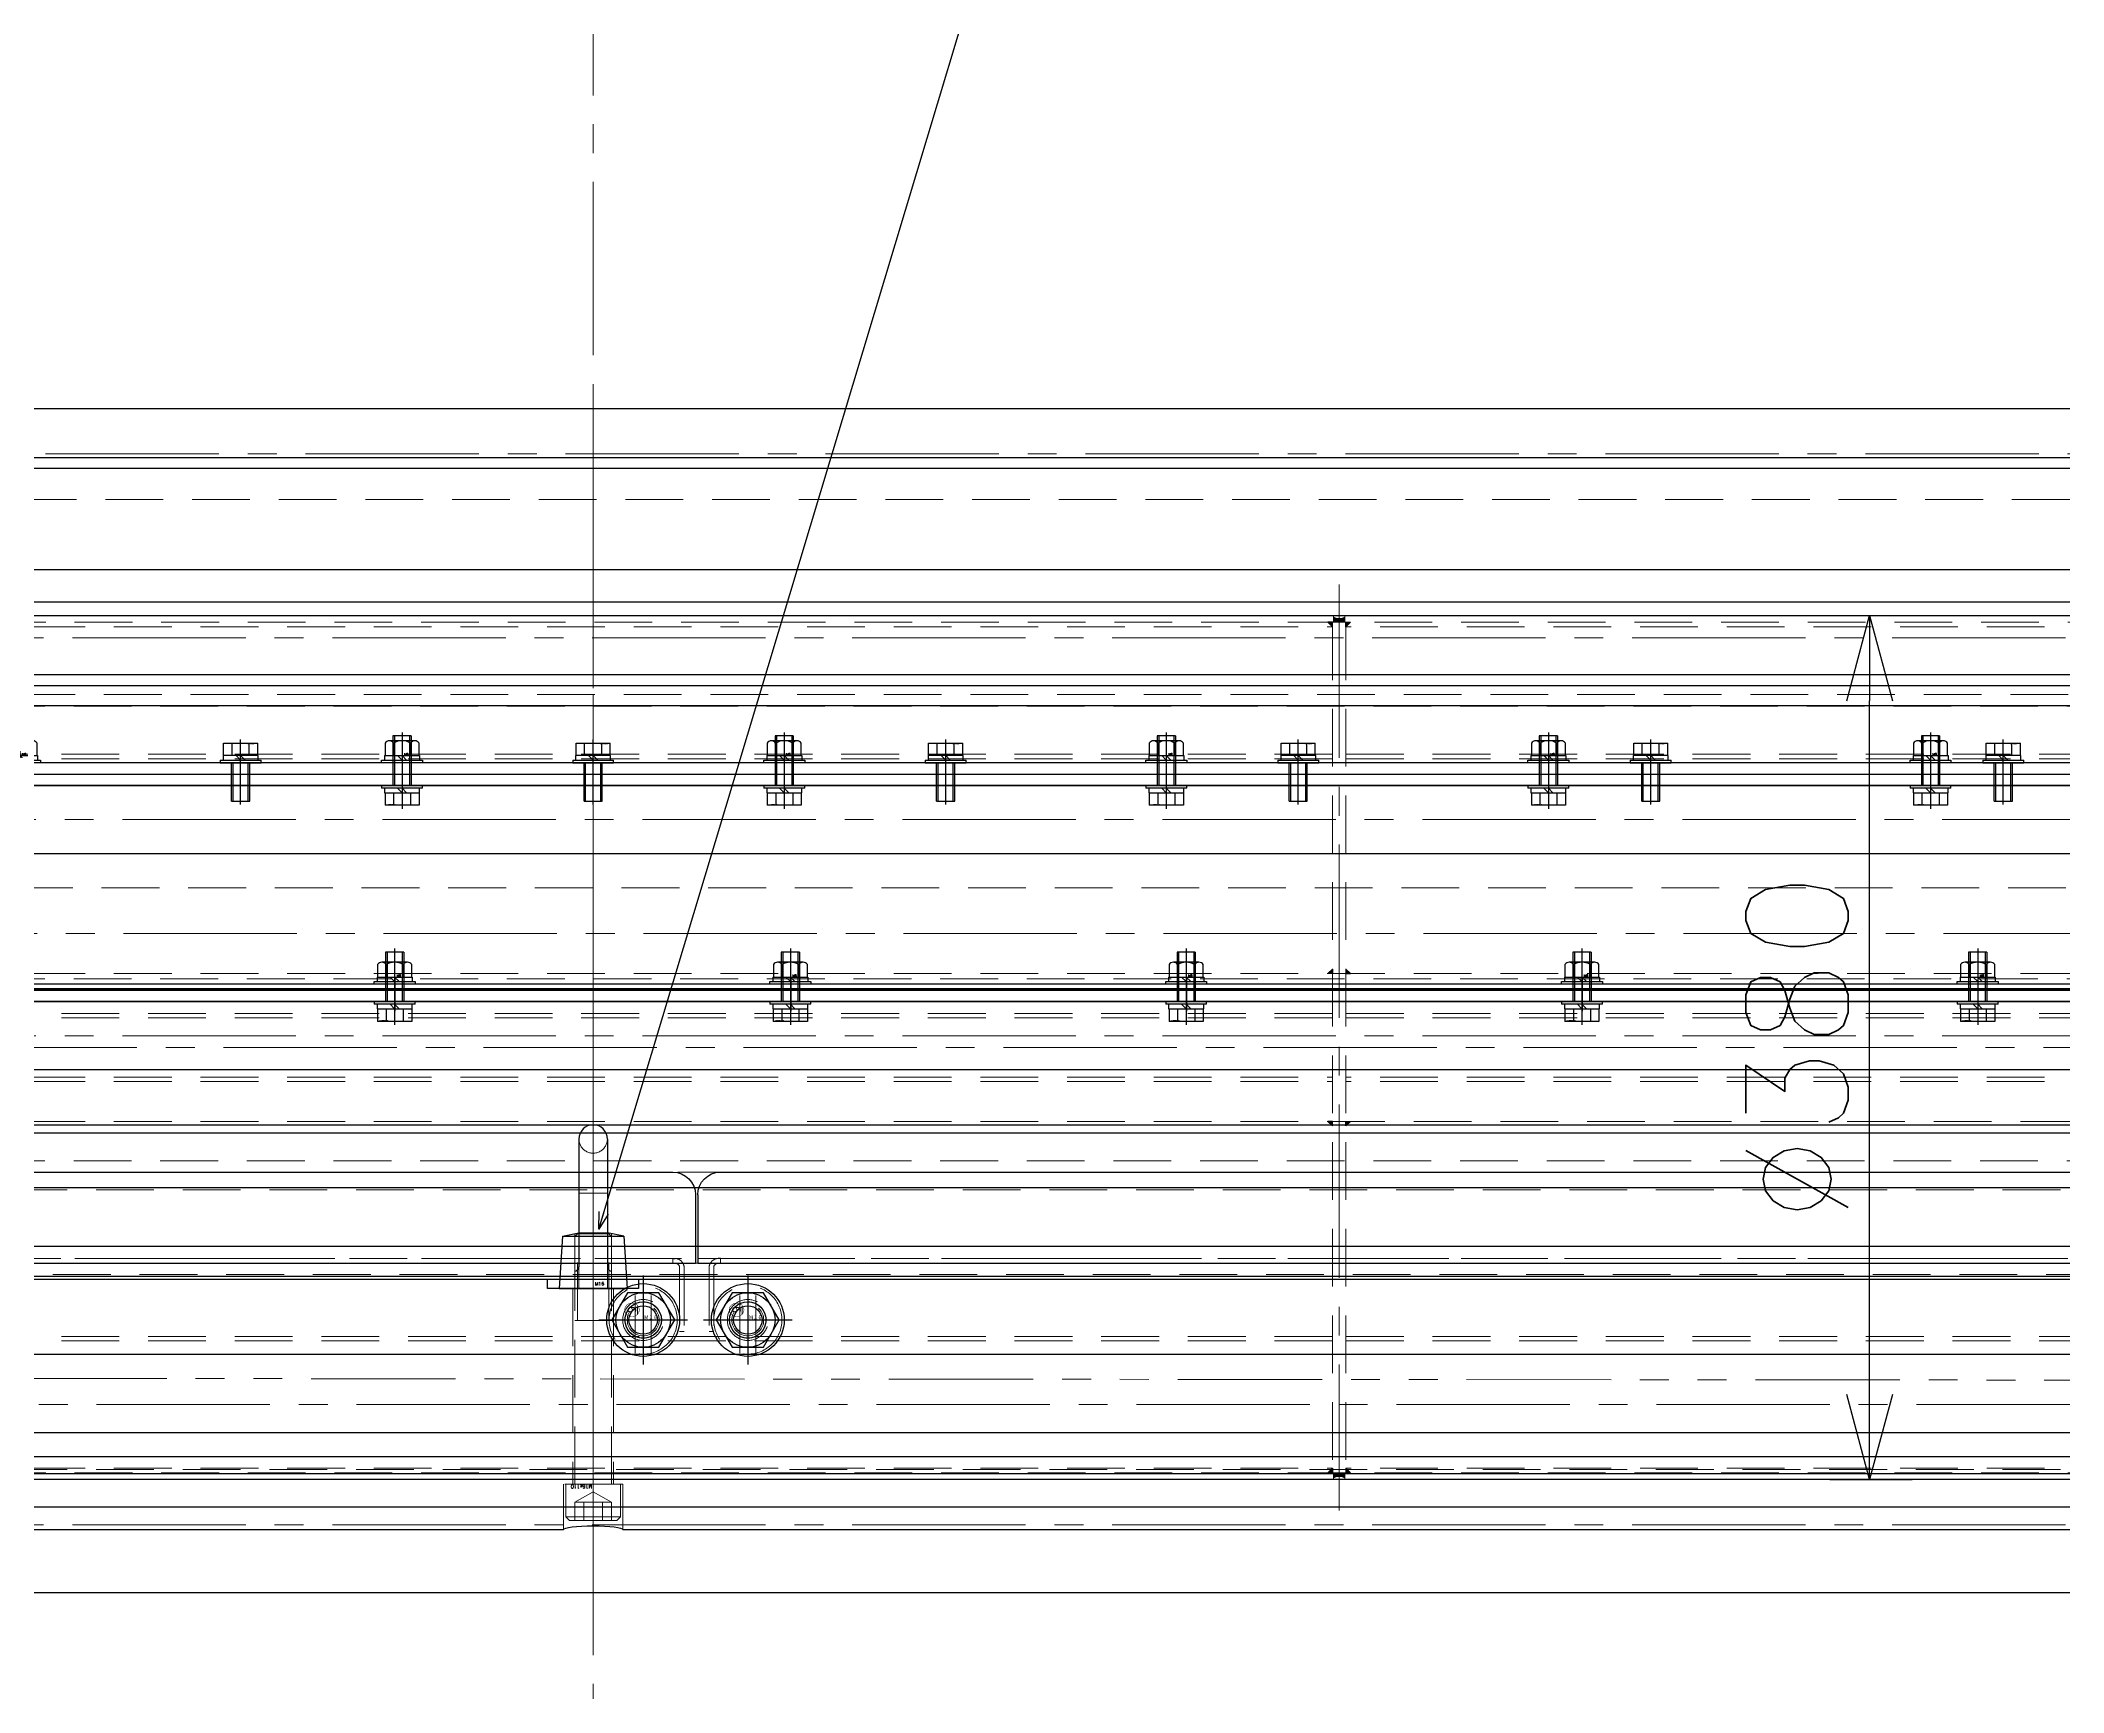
# Model space of a CAD drawing. Header units: millimetres. Extents: x -8731 to 85711, y -14522 to 31379.
# Drawn here: x 67885 to 68774, y 1354 to 2080 of the extents above; entities that cross this region are included whole.
import ezdxf
from ezdxf import colors
from ezdxf.entities.mleader import LeaderData, LeaderLine
from ezdxf.enums import TextEntityAlignment as Align
from ezdxf.math import Vec2, Vec3

# ---------------------------------------------------------------- set-up
doc = ezdxf.new("R2010")
doc.units = ezdxf.units.MM
doc.header["$LTSCALE"] = 4
doc.header["$PDMODE"] = 99
doc.header["$PDSIZE"] = 1
for name, pattern in [('CENTER2', [28.575, 19.05, -3.175, 3.175, -3.175]), ('HIDDEN', [9.525, 6.35, -3.175]), ('PHANTOM2', [31.75, 15.875, -3.175, 3.175, -3.175, 3.175, -3.175])]:
    doc.linetypes.add(name, pattern=pattern)
for name, color, linetype, lineweight in [('04_HIDDEN', 2, 'HIDDEN', 13), ('05_CENTER', 4, 'CENTER2', 13), ('06_PHANTOM', 2, 'PHANTOM2', 13), ('08_DIM', 3, 'Continuous', 13)]:
    doc.layers.add(name, color=color, linetype=linetype, lineweight=lineweight)
doc.layers.add('10_DRAFT', color=8, linetype='Continuous', lineweight=0, plot=False)
doc.styles.add('KANJI0', font='txt.shx', dxfattribs={"width": 0.9, "height": 30, "bigfont": 'bigfont'})
doc.styles.add('KSS_TXT', font='txt.shx', dxfattribs={"bigfont": 'extfont2.shx'})
doc.styles.add('KSS_TXT_L', font='txt.shx', dxfattribs={"height": 9, "bigfont": 'extfont2.shx'})
doc.styles.get("Standard").update_dxf_attribs({"font": 'txt.shx', "bigfont": 'extfont2.shx'})
doc.dimstyles.new('KSS_DIM', dxfattribs={"dimscale": 3, "dimtxt": 3, "dimasz": 2.5, "dimexe": 1.25, "dimexo": 0.625, "dimtad": 1, "dimdsep": 46, "dimtxsty": 'KSS_TXT', "dimblk": 'OPEN30', "dimcen": 0, "dimazin": 2, "dimtfac": 0.75, "dimtmove": 0, "dimatfit": 3, "dimldrblk": 'OPEN30', "dimfxl": 1, "dimtolj": 1, "dimarcsym": 0})

# ---------------------------------------------------------------- blocks, each defined once
blk = doc.blocks.new('AM_BALLOON1')
at = {"transparency": 16777216}
blk.add_circle((0, 0), 5, dxfattribs=at)
blk.add_attdef('B_NUMBER', text='', height=3, dxfattribs=at).set_placement((0, 0), align=Align.MIDDLE_CENTER)
blk = doc.blocks.new('_OPEN')
at = {"color": 0, "linetype": 'ByBlock'}
for p, q in [((-1, 0.167), (0, 0)), ((0, 0), (-1, -0.167)), ((0, 0), (-1, 0))]:
    blk.add_line(p, q, dxfattribs=at)
blk = doc.blocks.new('A$C509F1DA2_1_1_1')
at = {"color": 0}
for p, q in [((-20, -0.59), (-2000, -0.59)), ((-1990, -115.08), (-30, -115.08))]:
    blk.add_line(p, q, dxfattribs=at)
blk.add_lwpolyline([(-2000, 25.39), (-20, 25.39), (-20, -100.59), (-2000, -100.59)], close=True)
at = {"layer": '04_HIDDEN'}
for p, q in [((-22, 24.39), (-1998, 24.39)), ((-22, -98.59), (-1998, -98.59))]:
    blk.add_line(p, q, dxfattribs=at)
blk = doc.blocks.new('A$C456B4943_1_1_1')
blk.add_blockref('A$C509F1DA2_1_1_1', (10, 67.91))
blk = doc.blocks.new('_Open30')
at = {"color": 0, "linetype": 'ByBlock', "lineweight": -2}
for p, q in [((-1, 0.268), (0, 0)), ((0, 0), (-1, -0.268)), ((0, 0), (-1, 0))]:
    blk.add_line(p, q, dxfattribs=at)
blk = doc.blocks.new('*D4623')
at = {"layer": '08_DIM', "color": 0, "lineweight": -2, "transparency": 16777216}
for p, q in [((68671.27, 1827.49), (68707.56, 1827.49)), ((68688.81, 1484.99), (68688.81, 1789.99)), ((68671.27, 1447.49), (68707.56, 1447.49))]:
    blk.add_line(p, q, dxfattribs=at)
at = {"layer": 'Defpoints', "color": 0, "transparency": 16777216}
for p in [(68661.9, 1827.49), (68688.81, 1827.49), (68661.9, 1447.49)]:
    blk.add_point(p, dxfattribs=at)
at = {"layer": '08_DIM', "color": 0, "lineweight": -2, "transparency": 16777216, "xscale": 37.5, "yscale": 37.5, "zscale": 37.5}
for p, rotation in [((68688.81, 1827.49), 90), ((68688.81, 1447.49), 270)]:
    blk.add_blockref('_Open30', p, dxfattribs=dict(at, rotation=rotation))
at = {"layer": '08_DIM', "color": 0, "transparency": 16777216, "insert": (68656.94, 1637.49), "char_height": 45, "attachment_point": 5, "rotation": 90, "style": 'KSS_TXT'}
blk.add_mtext('\\A1;%%C380', dxfattribs=at)
blk = doc.blocks.new('A$C42EA7A30_1_1_1')
at = {"layer": '05_CENTER'}
blk.add_line((0, 1263.28), (0, -32.62), dxfattribs=at)
blk = doc.blocks.new('A$C67F20274_1_1_1')
h = blk.add_hatch(color=3)
h.dxf.hatch_style = 1
h.paths.add_polyline_path([(0, -2), (0, 0), (-2, 0)])
at = {"color": 3}
blk.add_lwpolyline([(0, 0), (-2, 0), (-2, 0), (0, -2)], close=True, dxfattribs=at)
blk = doc.blocks.new('A$C715E4393_1_1_1')
h = blk.add_hatch(color=3)
h.dxf.hatch_style = 1
h.paths.add_polyline_path([(325.5, 187), (325.5, 189.21, 0.11176), (328, 188.65), (328, 187)])
h.paths.add_polyline_path([(328, 187), (328, 188.65, 0.111762), (330.5, 189.21), (330.5, 187)])
h = blk.add_hatch(color=3)
h.dxf.hatch_style = 1
h.paths.add_polyline_path([(330.5, -187), (330.5, -189.21, 0.11176), (328, -188.65), (328, -187)])
h.paths.add_polyline_path([(328, -187), (328, -188.65, 0.111762), (325.5, -189.21), (325.5, -187)])
at = {"color": 0}
blk.add_lwpolyline([(-990, 190), (990, 190), (990, -190), (-990, -190)], close=True, dxfattribs=at)
at = {"color": 3}
for centre, start, end in [((328, 194.45), 244.49207, 295.50793), ((328, -194.45), 64.49207, 115.50793)]:
    blk.add_arc(centre, 5.81, start, end, dxfattribs=at)
at = {"layer": '04_HIDDEN'}
for p, q in [((-990, 187), (990, 187)), ((325, 187), (325, -187)), ((325.5, 190), (325.5, 187)), ((330.5, 190), (330.5, 187)), ((331, 187), (331, -187)), ((-325, 185), (325, 185)), ((981, 185), (331, 185)), ((325, 129), (-325, 129)), ((325, 127), (-325, 127)), ((331, 129), (981, 129)), ((331, 127), (981, 127)), ((-325, 32.5), (990, 32.5)), ((325, 15), (-325, 15)), ((325, 13), (-325, 13)), ((331, 15), (981, 15)), ((331, 13), (981, 13)), ((-325, -13), (325, -13)), ((-325, -15), (325, -15)), ((981, -13), (331, -13)), ((981, -15), (331, -15)), ((-325, -32.5), (990, -32.5)), ((325, -127), (-325, -127)), ((325, -129), (-325, -129)), ((331, -127), (981, -127)), ((331, -129), (981, -129)), ((-325, -185), (325, -185)), ((981, -185), (331, -185)), ((-990, -187), (990, -187)), ((325.5, -190), (325.5, -187)), ((330.5, -190), (330.5, -187))]:
    blk.add_line(p, q, dxfattribs=at)
at = {"layer": '05_CENTER'}
for p, q in [((328, 203.55), (328, -203.55)), ((-1419.76, 0), (1090.76, 0))]:
    blk.add_line(p, q, dxfattribs=at)
for p in [(325, 187), (325, -32.5)]:
    blk.add_blockref('A$C67F20274_1_1_1', p)
at = {"xscale": -1}
for p in [(331, 187), (331, -32.5)]:
    blk.add_blockref('A$C67F20274_1_1_1', p, dxfattribs=at)
at = {"xscale": -1, "rotation": 180}
for p in [(325, 32.5), (325, -187)]:
    blk.add_blockref('A$C67F20274_1_1_1', p, dxfattribs=at)
at = {"rotation": 180}
for p in [(331, 32.5), (331, -187)]:
    blk.add_blockref('A$C67F20274_1_1_1', p, dxfattribs=at)
blk = doc.blocks.new('A$C56A90DFC_1_1')
at = {"xscale": -1}
blk.add_blockref('A$C715E4393_1_1_1', (-1050, 339.8), dxfattribs=at)
blk = doc.blocks.new('M8Nza_1_1_1')
at = {"color": 0}
for p, q in [((5.62, 9.7), (-5.63, 9.7)), ((-7.7, 3.2), (7.7, 3.2)), ((-7.7, 3.2), (-7.7, 1.2)), ((-7.5, 8.69), (-7.5, 3.2)), ((-3.75, 3.2), (-3.75, 8.69)), ((0, 1.2), (-2, 3.2)), ((0, 3.2), (2, 1.2)), ((3.75, 8.69), (3.75, 3.2)), ((7.5, 3.2), (7.5, 8.69)), ((7.7, 3.2), (7.7, 1.2))]:
    blk.add_line(p, q, dxfattribs=at)
at = {"color": 0, "linetype": 'CENTER2'}
blk.add_line((0, 9.7), (0, 0), dxfattribs=at)
at = {"color": 0}
blk.add_lwpolyline([(-9, 1.2), (9, 1.2), (9, 0), (-9, 0)], close=True, dxfattribs=at)
for centre, radius, start, end in [((-5.63, 7.45), 2.25, 33.626, 146.374), ((0, 2.2), 7.5, 60, 120), ((5.62, 7.45), 2.25, 33.626, 146.374)]:
    blk.add_arc(centre, radius, start, end, dxfattribs=at)
at = {"layer": '10_DRAFT', "style": 'KSS_TXT'}
blk.add_text('M8', height=1, dxfattribs=at).set_placement((0.87, 3.27))
blk = doc.blocks.new('A$C46CB4146_1_1_1')
at = {"color": 0, "linetype": 'CENTER2'}
blk.add_line((0, -23.3), (0, 10.2), dxfattribs=at)
at = {"color": 0}
for p, q in [((-9, 1.2), (9, 1.2)), ((-9, 1.2), (-9, 0)), ((-7.7, 3.2), (-7.7, 1.2)), ((7.7, 3.2), (-7.7, 3.2)), ((-7.51, 8.7), (7.51, 8.7)), ((-7.51, 3.2), (-7.51, 8.7)), ((-3.75, 3.2), (-3.75, 8.7)), ((0, 1.2), (-2, 3.2)), ((0, 3.2), (2, 1.2)), ((3.75, 3.2), (3.75, 8.7)), ((7.51, 3.2), (7.51, 8.7)), ((7.7, 1.2), (7.7, 3.2)), ((9, 0), (9, 1.2)), ((-9, 0), (9, 0))]:
    blk.add_line(p, q, dxfattribs=at)
at = {"color": 0, "linetype": 'HIDDEN'}
for p, q in [((-4, -21.8), (-4, 0)), ((-3.32, -21.8), (-3.32, 0)), ((3.32, -21.8), (3.32, 0)), ((4, -21.8), (4, 0)), ((-4, -21.8), (4, -21.8))]:
    blk.add_line(p, q, dxfattribs=at)
at = {"layer": '10_DRAFT', "style": 'KSS_TXT_L'}
blk.add_text('BT-M8x25L,SW,PW', height=0.3, dxfattribs=at).set_placement((2.97, 8.36))
blk = doc.blocks.new('A$C24C71BDE_1_1_1')
blk.add_lwpolyline([(952.5, 5), (-952.5, 5), (-952.5, 0), (952.5, 0)], close=True)
at = {"layer": '05_CENTER'}
for p, q in [((-84, -4.82), (-84, 9.82)), ((84, -4.82), (84, 9.82)), ((252, -4.82), (252, 9.82)), ((420, -4.82), (420, 9.82)), ((588, -4.82), (588, 9.82))]:
    blk.add_line(p, q, dxfattribs=at)
blk = doc.blocks.new('A$C47C53CF3_1_1_1')
at = {"color": 0}
for points in [[(-952.5, 0), (952.5, 0), (952.5, -5), (-952.5, -5)], [(-1118, -5), (1118, -5), (1120, -7), (1120, -33), (1118, -35), (-1118, -35), (-1120, -33), (-1120, -7)]]:
    blk.add_lwpolyline(points, close=True, dxfattribs=at)
at = {"layer": '05_CENTER'}
for p, q in [((-84, -9.18), (-84, 3.91)), ((84, -9.18), (84, 3.91)), ((252, -9.18), (252, 3.91)), ((420, -9.18), (420, 3.91)), ((588, -9.18), (588, 3.91)), ((1126.59, -20), (-1126.04, -20))]:
    blk.add_line(p, q, dxfattribs=at)
at = {"layer": '10_DRAFT'}
blk.add_line((0, -35), (0, 0), dxfattribs=at)
at = {"rotation": 180}
for p in [(-84, -5), (84, -5), (252, -5), (420, -5), (588, -5)]:
    blk.add_blockref('A$C46CB4146_1_1_1', p, dxfattribs=at)
for name, p in [('A$C24C71BDE_1_1_1', (0, 0)), ('M8Nza_1_1_1', (-252, 5)), ('M8Nza_1_1_1', (-84, 5)), ('M8Nza_1_1_1', (84, 5)), ('M8Nza_1_1_1', (252, 5)), ('M8Nza_1_1_1', (420, 5)), ('M8Nza_1_1_1', (588, 5))]:
    blk.add_blockref(name, p)
blk = doc.blocks.new('A$C435F0BD9_1_1_1')
at = {"color": 0, "linetype": 'CENTER2'}
blk.add_line((0, -18.3), (0, 10.2), dxfattribs=at)
at = {"color": 0}
for p, q in [((-9, 1.2), (9, 1.2)), ((-9, 1.2), (-9, 0)), ((-7.7, 3.2), (-7.7, 1.2)), ((7.7, 3.2), (-7.7, 3.2)), ((-7.51, 8.7), (7.51, 8.7)), ((-7.51, 3.2), (-7.51, 8.7)), ((-3.75, 3.2), (-3.75, 8.7)), ((0, 1.2), (-2, 3.2)), ((0, 3.2), (2, 1.2)), ((3.75, 3.2), (3.75, 8.7)), ((7.51, 3.2), (7.51, 8.7)), ((7.7, 1.2), (7.7, 3.2)), ((9, 0), (9, 1.2)), ((-9, 0), (9, 0))]:
    blk.add_line(p, q, dxfattribs=at)
at = {"color": 0, "linetype": 'HIDDEN'}
for p, q in [((-4, -16.8), (-4, 0)), ((-3.32, -16.8), (-3.32, 0)), ((3.32, -16.8), (3.32, 0)), ((4, -16.8), (4, 0)), ((-4, -16.8), (4, -16.8))]:
    blk.add_line(p, q, dxfattribs=at)
at = {"layer": '10_DRAFT', "style": 'KSS_TXT_L'}
blk.add_text('BT-M8x20L,SW,PW', height=0.3, dxfattribs=at).set_placement((3.15, 8.36))
blk = doc.blocks.new('A$C22662586_1_1_1')
at = {"color": 0}
blk.add_lwpolyline([(-995, 0), (995, 0), (995, 2), (-995, 2)], close=True, dxfattribs=at)
at = {"layer": '05_CENTER'}
for p, q in [((-87, 4.23), (-87, -2.35)), ((87, 4.23), (87, -2.35)), ((261, 4.23), (261, -2.35)), ((435, 4.23), (435, -2.35)), ((609, 4.23), (609, -2.35))]:
    blk.add_line(p, q, dxfattribs=at)
blk = doc.blocks.new('A$C66DB7377_1_1_1')
at = {"color": 0}
for points in [[(-995, 0), (995, 0), (995, -5), (-995, -5)], [(-1118, -5), (1118, -5), (1120, -7), (1120, -33), (1118, -35), (-1118, -35), (-1120, -33), (-1120, -7)]]:
    blk.add_lwpolyline(points, close=True, dxfattribs=at)
at = {"layer": '05_CENTER'}
for p, q in [((-87, -9.18), (-87, 3.91)), ((87, -9.18), (87, 3.91)), ((261, -9.18), (261, 3.91)), ((435, -9.18), (435, 3.91)), ((609, -9.18), (609, 3.91)), ((1126.59, -20), (-1126.04, -20))]:
    blk.add_line(p, q, dxfattribs=at)
at = {"layer": '10_DRAFT'}
blk.add_line((0, -35), (0, 0), dxfattribs=at)
blk = doc.blocks.new('A$C217E54E0_1_1_1')
blk.add_lwpolyline([(-995, 0), (995, 0), (995, 0.3), (-995, 0.3)], close=True)
at = {"layer": '05_CENTER'}
for p, q in [((-87, -4.82), (-87, 5.12)), ((87, -4.82), (87, 5.12)), ((261, -4.82), (261, 5.12)), ((435, -4.82), (435, 5.12)), ((609, -4.82), (609, 5.12))]:
    blk.add_line(p, q, dxfattribs=at)
blk = doc.blocks.new('A$C4FD739D8_1_1')
for p, q in [((-90.27, 20.3), (-90.27, 20)), ((83.73, 20.3), (83.73, 20)), ((257.73, 20.3), (257.73, 20)), ((431.73, 20.3), (431.73, 20)), ((605.73, 20.3), (605.73, 20))]:
    blk.add_line(p, q)
at = {"rotation": 180}
for p in [(-87.27, 15), (86.73, 15), (260.73, 15), (434.73, 15), (608.73, 15)]:
    blk.add_blockref('A$C46CB4146_1_1_1', p, dxfattribs=at)
for name, p in [('M8Nza_1_1_1', (-87.27, 22.6)), ('M8Nza_1_1_1', (86.73, 22.6)), ('M8Nza_1_1_1', (260.73, 22.6)), ('M8Nza_1_1_1', (434.73, 22.6)), ('M8Nza_1_1_1', (608.73, 22.6)), ('A$C66DB7377_1_1_1', (0, 20)), ('A$C217E54E0_1_1_1', (0, 20.3)), ('A$C217E54E0_1_1_1', (0, 20)), ('A$C22662586_1_1_1', (0, 20.6))]:
    blk.add_blockref(name, p)
blk = doc.blocks.new('A$C43C202D3_1_1')
for name, p in [('A$C47C53CF3_1_1_1', (-1075, 460)), ('A$C435F0BD9_1_1_1', (-1230, 465)), ('A$C435F0BD9_1_1_1', (-1075, 465)), ('A$C435F0BD9_1_1_1', (-920, 465)), ('A$C435F0BD9_1_1_1', (-765, 465)), ('A$C435F0BD9_1_1_1', (-610, 465)), ('A$C435F0BD9_1_1_1', (-455, 465)), ('A$C24C71BDE_1_1_1', (-1075, 460)), ('A$C4FD739D8_1_1', (-1075, 345))]:
    blk.add_blockref(name, p)
blk = doc.blocks.new('A$C1BA62567_1_1')
at = {"color": 0}
for p, q in [((-20, 55), (-20, 51)), ((20, 51), (20, 55)), ((-20, 51), (20, 51))]:
    blk.add_line(p, q, dxfattribs=at)
for points in [[(-13, -55), (-1098, -55), (-1100, -53), (-1100, 53), (-1098, 55), (-20, 55)], [(20, 55), (1098, 55), (1100, 53), (1100, -53), (1098, -55), (13, -55)]]:
    blk.add_lwpolyline(points, dxfattribs=at)
blk.add_ellipse((0, -55), major_axis=(-13, 0), ratio=0.132275, start_param=3.141593, end_param=6.283185, dxfattribs=at)
at = {"layer": '04_HIDDEN'}
for p, q in [((-9, 51), (-9, -35)), ((9, 51), (9, -35)), ((-13, -35), (-13, -55)), ((-13, -35), (13, -35)), ((13, -35), (13, -55))]:
    blk.add_line(p, q, dxfattribs=at)
at = {"layer": '05_CENTER'}
for p, q in [((0, -59.94), (0, 59.94)), ((-1115.2, 0), (1115.2, 0))]:
    blk.add_line(p, q, dxfattribs=at)
blk = doc.blocks.new('A$C595E0D32_1_1')
at = {"color": 0}
for p, q in [((-6.25, 65.75), (-6.25, 9.58)), ((6.25, 65.75), (6.25, 9.58)), ((-13.54, 23), (-15, 0)), ((-13.54, 23), (-6.25, 24.5)), ((-13.54, 23), (13.54, 23)), ((13.54, 23), (6.25, 24.5)), ((13.54, 23), (15, 0)), ((-15, 0), (15, 0))]:
    blk.add_line(p, q, dxfattribs=at)
for centre, radius, start, end in [((0, 65.75), 6.25, 0, 180), ((-8.25, 9.58), 2, 270, 0), ((8.25, 9.58), 2, 180, 270)]:
    blk.add_arc(centre, radius, start, end, dxfattribs=at)
at = {"layer": '04_HIDDEN', "color": 0}
for p, q in [((-8, 24.14), (-8, 0)), ((6.25, 24.5), (-6.25, 24.5)), ((-6.25, 0), (-6.25, 24.5)), ((6.25, 24.5), (6.25, 0)), ((8, 0), (8, 24.14))]:
    blk.add_line(p, q, dxfattribs=at)
blk.add_arc((0, 65.75), 6.25, 180, 0, dxfattribs=at)
at = {"layer": '05_CENTER', "color": 0}
blk.add_line((0, 75.2), (0, -3.28), dxfattribs=at)
at = {"layer": '10_DRAFT'}
blk.add_line((-6.25, 42), (6.25, 42), dxfattribs=at)
at = {"layer": '10_DRAFT', "style": 'KSS_TXT'}
blk.add_text('M16', height=1.5, dxfattribs=at).set_placement((0.75, 1.35))
blk = doc.blocks.new('A$C5A066D84_1_1')
at = {"color": 0}
for p, q in [((-945, 430.42), (945, 430.42)), ((-945, 362.97), (945, 362.97)), ((-945, 361.68), (945, 361.68)), ((-945, 298.67), (945, 298.67)), ((-945, 295.19), (945, 295.19)), ((945, -20), (-945, -20))]:
    blk.add_line(p, q, dxfattribs=at)
for p, q in [((-945, 101.92), (945, 101.92)), ((-945, 97.07), (945, 97.07)), ((-945, 65.21), (945, 65.21)), ((-945, 6.34), (945, 6.34)), ((-945, 1.68), (945, 1.68))]:
    blk.add_line(p, q)
at = {"layer": '04_HIDDEN'}
blk.add_line((-954, 20), (954, 20), dxfattribs=at)
at = {"layer": '05_CENTER'}
blk.add_line((-1092.78, 0), (1092.78, 0), dxfattribs=at)
at = {"layer": '10_DRAFT'}
blk.add_line((0, 20), (0, -20), dxfattribs=at)
blk = doc.blocks.new('A$C11311CD3_1_1_1')
at = {"color": 0}
blk.add_lwpolyline([(-939, 105), (939, 105), (940, 104), (940, -104), (939, -105), (-939, -105), (-940, -104), (-940, 104)], close=True, dxfattribs=at)
at = {"layer": '04_HIDDEN'}
for p, q in [((-940, 99.95), (940, 99.95)), ((-940, -99.95), (940, -99.95))]:
    blk.add_line(p, q, dxfattribs=at)
for points in [[(-940, 20), (940, 20)], [(940, -20), (-940, -20)]]:
    blk.add_lwpolyline(points, dxfattribs=at)
at = {"layer": '05_CENTER'}
blk.add_line((-1012.78, 0), (1012.78, 0), dxfattribs=at)
at = {"layer": '10_DRAFT'}
blk.add_line((0, 105), (0, -105), dxfattribs=at)
blk = doc.blocks.new('A$C39185EFE_1')
at = {"color": 0, "linetype": 'CENTER2'}
blk.add_line((0, 19), (0, -113), dxfattribs=at)
at = {"color": 0}
for p, q in [((-12, 14.4), (-10.4, 16)), ((-12, 14.4), (-12, 0)), ((12, 14.4), (-12, 14.4)), ((10.4, 16), (-10.4, 16)), ((12, 14.4), (10.4, 16)), ((12, 14.4), (12, 0)), ((12, 0), (-12, 0)), ((-8, 0), (-8, -108.92)), ((8, 0), (8, -108.92)), ((8, -72), (-8, -72)), ((-8, -76), (-8, -76)), ((-6.92, -72), (-6.92, -110)), ((6.92, -72), (6.92, -110)), ((8, -108.92), (-8, -108.92)), ((-8, -108.92), (-6.92, -110)), ((6.92, -110), (-6.92, -110)), ((8, -108.92), (6.92, -110))]:
    blk.add_line(p, q, dxfattribs=at)
at = {"color": 0, "linetype": 'HIDDEN'}
for p, q in [((-8.08, 16), (-8.08, 8)), ((-4.04, 16), (-4.04, 8)), ((4.04, 16), (4.04, 8)), ((8.08, 16), (8.08, 8)), ((-8.08, 8), (0, 3.33)), ((8.08, 8), (-8.08, 8)), ((8.08, 8), (0, 3.33))]:
    blk.add_line(p, q, dxfattribs=at)
at = {"layer": '10_DRAFT', "style": 'KANJI0', "width": 0.82}
blk.add_text('M16x110', height=1.714, dxfattribs=at).set_placement((0.41, 0.18))
blk = doc.blocks.new('A$C1ACF5523_1_1')
at = {"xscale": -1, "rotation": 180}
blk.add_blockref('A$C1BA62567_1_1', (1050, 467.17), dxfattribs=at)
blk.add_blockref('A$C5A066D84_1_1', (1050, 49.2))
at = {"color": 4, "rotation": 180}
blk.add_blockref('A$C595E0D32_1_1', (1050, 416.17), dxfattribs=at)
at = {"layer": '04_HIDDEN'}
for name, p in [('A$C39185EFE_1', (1050, 502.17)), ('A$C11311CD3_1_1_1', (1050, 260.03))]:
    blk.add_blockref(name, p, dxfattribs=at)
blk = doc.blocks.new('A$C715B031A_1_1')
at = {"color": 0}
blk.add_lwpolyline([(-245, 20), (2325, 20), (2325, -18), (2323, -20), (-243, -20), (-245, -18)], close=True, dxfattribs=at)
for centre in [(1037, -5), (1083, -5)]:
    blk.add_circle(centre, 9, dxfattribs=at)
at = {"layer": '04_HIDDEN'}
blk.add_line((-245, 15), (2325, 15), dxfattribs=at)
at = {"layer": '05_CENTER'}
for p, q in [((1037, -19.81), (1037, 9.81)), ((1083, -19.81), (1083, 9.81)), ((1022.19, -5), (1051.81, -5)), ((1068.19, -5), (1097.81, -5))]:
    blk.add_line(p, q, dxfattribs=at)
blk = doc.blocks.new('16b_1_1_1')
at = {"color": 0, "linetype": 'CENTER2'}
for p, q in [((0, 19.54), (0, -19.54)), ((-19.54, 0), (19.54, 0))]:
    blk.add_line(p, q, dxfattribs=at)
at = {"color": 0}
for p, q in [((-6.92, 11.99), (-13.85, 0)), ((6.93, 11.99), (-6.92, 11.99)), ((13.85, 0), (6.93, 11.99)), ((-13.85, 0), (-6.92, -11.99)), ((6.93, -11.99), (13.85, 0)), ((-6.92, -11.99), (6.93, -11.99))]:
    blk.add_line(p, q, dxfattribs=at)
for radius in [16, 11.99, 8, 6.25]:
    blk.add_circle((0, 0), radius, dxfattribs=at)
at = {"layer": '10_DRAFT', "style": 'KANJI0', "width": 0.82}
blk.add_text('Ｍ１６', height=1.714, dxfattribs=at).set_placement((0.41, 0.18))
blk = doc.blocks.new('A$C28D5414C_1_1')
at = {"color": 0}
for radius in [15, 8, 7]:
    blk.add_circle((0, 0), radius, dxfattribs=at)
at = {"layer": '04_HIDDEN'}
for p, q in [((-14.59, 3.5), (14.59, 3.5)), ((-14.59, -3.5), (14.59, -3.5))]:
    blk.add_line(p, q, dxfattribs=at)
at = {"layer": '05_CENTER'}
for p, q in [((0, 18), (0, -18)), ((-18, 0), (18, 0))]:
    blk.add_line(p, q, dxfattribs=at)
at = {"layer": '10_DRAFT'}
blk.add_line((2.6, 2.53), (5.59, 2.53), dxfattribs=at)
at = {"layer": '10_DRAFT', "style": 'KSS_TXT'}
blk.add_text('⑨', height=6, dxfattribs=at).set_placement((1.17, 1.61))
blk = doc.blocks.new('A$C3BCF241E_1_1')
at = {"color": 0}
blk.add_lwpolyline([(0, 27), (-2635, 27, 0.353018), (-2654.55, 11.23), (-2679.21, -102.59, 0.798529), (-2617.34, -131.45), (-2540.81, -32.74, -0.232047), (-2524.98, -25), (-0.02, -27, 1.000411), (0, 27)], format="xyb", dxfattribs=at)
blk = doc.blocks.new('A$C58F16505_1_1')
at = {"color": 0}
for p, q in [((-193, 70), (-1250, 70)), ((-1260, 60), (-1260, 30)), ((-183, 50), (-183, 60)), ((-85, 50), (-183, 50)), ((-143.76, 30), (-1260, 30)), ((-1250, 32), (-1251, 32)), ((-2, 32), (-3, 32)), ((0, 0), (2, 0))]:
    blk.add_line(p, q, dxfattribs=at)
for centre, start, end in [((-1250, 60), 90, 180), ((-193, 60), 0, 90)]:
    blk.add_arc(centre, 10, start, end, dxfattribs=at)
at = {"layer": '04_HIDDEN'}
for p, q in [((-13, 50), (-85, 50)), ((-3, 30), (-3, 40)), ((-3, 32), (-1260, 32)), ((-1255, 28), (-1255, 0)), ((-1253, 28), (-1253, 0)), ((-1250, 30), (-1250, 32)), ((-2, 30), (-143.76, 30)), ((0, 0), (0, 28)), ((2, 0), (2, 28)), ((-1255, 0), (-1253, 0))]:
    blk.add_line(p, q, dxfattribs=at)
for centre, radius, start, end in [((-13, 40), 10, 0, 90), ((-1251, 28), 4, 150, 180), ((-1251, 28), 4, 90, 150), ((-1251, 28), 2, 90, 180), ((-2, 28), 4, 0, 90), ((-2, 28), 2, 0, 90)]:
    blk.add_arc(centre, radius, start, end, dxfattribs=at)
blk = doc.blocks.new('A$C546C4D54_1_1')
at = {"color": 0}
for p, q in [((-3, 70), (-970, 70)), ((-980, 60), (-980, 50)), ((7, 60), (7, 30)), ((-980, 50), (-1147.17, 50)), ((7, 30), (-1107.25, 30)), ((-3, 32), (-2, 32))]:
    blk.add_line(p, q, dxfattribs=at)
for centre, start, end in [((-970, 60), 90, 180), ((-3, 60), 0, 90)]:
    blk.add_arc(centre, 10, start, end, dxfattribs=at)
at = {"layer": '04_HIDDEN'}
for p, q in [((-1147.17, 50), (-1240, 50)), ((-1250, 30), (-1250, 40)), ((-1255, 28), (-1255, 0)), ((-1253, 28), (-1253, 0)), ((-1250, 32), (-1251, 32)), ((-1107.25, 30), (-1251, 30)), ((7, 32), (-1250, 32)), ((-3, 30), (-3, 32)), ((0, 28), (0, 0)), ((2, 28), (2, 0)), ((-1255, 0), (-1253, 0)), ((2, 0), (0, 0))]:
    blk.add_line(p, q, dxfattribs=at)
for centre, radius, start, end in [((-1240, 40), 10, 90, 180), ((-1251, 28), 4, 90, 180), ((-1251, 28), 2, 90, 180), ((-2, 28), 4, 30, 90), ((-2, 28), 2, 0, 90), ((-2, 28), 4, 0, 30)]:
    blk.add_arc(centre, radius, start, end, dxfattribs=at)
blk = doc.blocks.new('A$C136408E9_1_1')
blk.add_line((2095, 15), (-116.77, 15))
at = {"rotation": 180}
for p in [(957, 0), (1003, 0)]:
    blk.add_blockref('16b_1_1_1', p, dxfattribs=at)
at = {"xscale": -1, "rotation": 180}
for name, p in [('A$C546C4D54_1_1', (972, 5)), ('A$C58F16505_1_1', (2240, 5))]:
    blk.add_blockref(name, p, dxfattribs=at)
at = {"layer": '04_HIDDEN', "rotation": 270}
for p in [(957, 0), (1003, 0)]:
    blk.add_blockref('A$C28D5414C_1_1', p, dxfattribs=at)
at = {"layer": '04_HIDDEN', "xscale": -1, "rotation": 180}
blk.add_blockref('A$C715B031A_1_1', (-80, -5), dxfattribs=at)
at = {"layer": '06_PHANTOM', "color": 6, "rotation": 180}
blk.add_blockref('A$C3BCF241E_1_1', (-360, 0), dxfattribs=at)

msp = doc.modelspace()

# ---------------------------------------------------------------- linework, layer by layer
at = {"color": 0}
for points in [[(67088.57654, 1847.69256), (69166.57654, 1847.69256)], [(69166.57654, 1787.69256), (67088.57654, 1787.69256)], [(67088.57655, 1457.69254), (69166.57655, 1457.69254)], [(69166.57655, 1397.69254), (67088.57655, 1397.69254)]]:
    msp.add_lwpolyline(points, dxfattribs=at)
at = {"layer": '05_CENTER'}
for p, q in [((68127.57654, 1871.63986), (68127.57654, 1763.74526)), ((69232.11527, 1817.69256), (67023.03781, 1817.69256)), ((68127.57655, 1481.63984), (68127.57655, 1373.74525)), ((69232.11528, 1427.69254), (67023.03781, 1427.69254))]:
    msp.add_line(p, q, dxfattribs=at)

# ---------------------------------------------------------------- block references
for name, p in [('A$C42EA7A30_1_1_1', (68127.57654, 1097.69256)), ('A$C43C202D3_1_1', (69202.57653, 1297.69256)), ('A$C456B4943_1_1_1', (69127.57654, 1482.69256))]:
    msp.add_blockref(name, p)
at = {"rotation": 180}
for name, p in [('A$C1ACF5523_1_1', (69177.57655, 1947.69256)), ('A$C136408E9_1_1', (69152.57655, 1517.6926))]:
    msp.add_blockref(name, p, dxfattribs=at)
at = {"xscale": -1}
msp.add_blockref('A$C56A90DFC_1_1', (67077.57654, 1297.69256), dxfattribs=at)

# ---------------------------------------------------------------- dimensions: what is measured, and where the dimension line sits
at = {"layer": '08_DIM'}
dim = msp.add_linear_dim(base=(68688.81182, 1827.49256), p1=(68661.89574, 1447.49256), p2=(68661.89574, 1827.49256), angle=90, text='%%C<>', dimstyle='KSS_DIM', override={"dimscale": 15}, dxfattribs=at)
dim.commit()
dim.dimension.update_dxf_attribs({"geometry": '*D4623', "text_midpoint": (68656.93682, 1637.49256)})

# ---------------------------------------------------------------- leaders
at = {"layer": '08_DIM', "color": 4}
msp.add_leader([(68130.05114, 1557.66898), (68463.93941, 2667.23444)], dimstyle='KSS_DIM', dxfattribs=at)
at = {"layer": '08_DIM'}
ml = msp.add_multileader_block('Standard', dxfattribs=at)
ml.set_content('AM_BALLOON1', color=256, scale=15)
ml.set_attribute('B_NUMBER', 'D', width=0)
ml.set_leader_properties(color=256, linetype='ByLayer', lineweight=-1)
ml.set_arrow_properties(name='OPEN')
ml.build(insert=Vec2(0, 0))
ml.multileader.update_dxf_attribs({"leader_type": 0, "has_dogleg": 0, "text_right_attachment_type": 6, "dogleg_length": 0, "arrow_head_size": 30, "scale": 15, "block_connection_type": 1})
ctx = ml.context
ctx.base_point, ctx.scale, ctx.char_height, ctx.arrow_head_size, ctx.landing_gap_size, ctx.plane_origin = Vec3(71378.15101, 6803.23474), 15, 60, 30, 30, Vec3(71378.15101, 6803.23474)
ctx.right_attachment, ctx.attachment_type = 6, 1
notes = []
notes.append((ctx, [(0, (0, 0, 0), (0, 0), (1, 0), 1, [])]))
ctx.block.insert = Vec3(71378.15101, 6803.23474)
ml = msp.add_multileader_block('Standard', dxfattribs=at)
ml.set_content('AM_BALLOON1', color=256, scale=15)
ml.set_attribute('B_NUMBER', 'A', width=0)
ml.set_leader_properties(color=256, linetype='ByLayer', lineweight=-1)
ml.set_arrow_properties(name='OPEN')
ml.build(insert=Vec2(0, 0))
ml.multileader.update_dxf_attribs({"leader_type": 0, "has_dogleg": 0, "text_right_attachment_type": 6, "dogleg_length": 0, "arrow_head_size": 30, "scale": 15, "block_connection_type": 1})
ctx = ml.context
ctx.base_point, ctx.scale, ctx.char_height, ctx.arrow_head_size, ctx.landing_gap_size, ctx.plane_origin = Vec3(74152.51725, 3585.67818), 15, 60, 30, 30, Vec3(74152.51725, 3585.67818)
ctx.right_attachment, ctx.attachment_type = 6, 1
notes.append((ctx, [(0, (0, 0, 0), (0, 0), (1, 0), 1, [])]))
ctx.block.insert = Vec3(74152.51725, 3585.67818)
ml = msp.add_multileader_block('Standard', dxfattribs=at)
ml.set_content('AM_BALLOON1', color=256, scale=15)
ml.set_attribute('B_NUMBER', 'C', width=0)
ml.set_leader_properties(color=256, linetype='ByLayer', lineweight=-1)
ml.set_arrow_properties(name='OPEN')
ml.build(insert=Vec2(0, 0))
ml.multileader.update_dxf_attribs({"leader_type": 0, "has_dogleg": 0, "text_right_attachment_type": 6, "dogleg_length": 0, "arrow_head_size": 30, "scale": 15, "block_connection_type": 1})
ctx = ml.context
ctx.base_point, ctx.scale, ctx.char_height, ctx.arrow_head_size, ctx.landing_gap_size, ctx.plane_origin = Vec3(75922.97109, 3336.04157), 15, 60, 30, 30, Vec3(75922.97109, 3336.04157)
ctx.right_attachment, ctx.attachment_type = 6, 1
notes.append((ctx, [(0, (0, 0, 0), (0, 0), (1, 0), 1, [])]))
ctx.block.insert = Vec3(75922.97109, 3336.04157)
ml = msp.add_multileader_block('Standard', dxfattribs=at)
ml.set_content('AM_BALLOON1', color=256, scale=15)
ml.set_attribute('B_NUMBER', 'J', width=0)
ml.set_leader_properties(color=256, linetype='ByLayer', lineweight=-1)
ml.set_arrow_properties(name='OPEN')
ml.build(insert=Vec2(0, 0))
ml.multileader.update_dxf_attribs({"leader_type": 0, "has_dogleg": 0, "text_right_attachment_type": 6, "dogleg_length": 0, "arrow_head_size": 30, "scale": 15, "block_connection_type": 1})
ctx = ml.context
ctx.base_point, ctx.scale, ctx.char_height, ctx.arrow_head_size, ctx.landing_gap_size, ctx.plane_origin = Vec3(74177.16998, 3066.07102), 15, 60, 30, 30, Vec3(74177.16998, 3066.07102)
ctx.right_attachment, ctx.attachment_type = 6, 1
notes.append((ctx, [(0, (0, 0, 0), (0, 0), (1, 0), 1, [])]))
ctx.block.insert = Vec3(74177.16998, 3066.07102)
ml = msp.add_multileader_block('Standard', dxfattribs=at)
ml.set_content('AM_BALLOON1', color=256, scale=15)
ml.set_attribute('B_NUMBER', 'M', width=0)
ml.set_leader_properties(color=256, linetype='ByLayer', lineweight=-1)
ml.set_arrow_properties(name='OPEN')
ml.build(insert=Vec2(0, 0))
ml.multileader.update_dxf_attribs({"leader_type": 0, "has_dogleg": 0, "text_right_attachment_type": 6, "dogleg_length": 0, "arrow_head_size": 30, "scale": 15, "block_connection_type": 1})
ctx = ml.context
ctx.base_point, ctx.scale, ctx.char_height, ctx.arrow_head_size, ctx.landing_gap_size, ctx.plane_origin = Vec3(69659.19245, 2969.93556), 15, 60, 30, 30, Vec3(69674.9433, 2742.80924)
ctx.right_attachment, ctx.attachment_type = 6, 1
notes.append((ctx, [(0, (0, 0, 0), (0, 0), (1, 0), 1, [])]))
ctx.block.insert = Vec3(69659.19245, 2969.93556)
ml = msp.add_multileader_block('Standard', dxfattribs=at)
ml.set_content('AM_BALLOON1', color=256, scale=15)
ml.set_attribute('B_NUMBER', 'G', width=0)
ml.set_leader_properties(color=256, linetype='ByLayer', lineweight=-1)
ml.set_arrow_properties(name='OPEN')
ml.build(insert=Vec2(0, 0))
ml.multileader.update_dxf_attribs({"leader_type": 0, "has_dogleg": 0, "text_right_attachment_type": 6, "dogleg_length": 0, "arrow_head_size": 30, "scale": 15, "block_connection_type": 1})
ctx = ml.context
ctx.base_point, ctx.scale, ctx.char_height, ctx.arrow_head_size, ctx.landing_gap_size, ctx.plane_origin = Vec3(77538.8127, 2880.80037), 15, 60, 30, 30, Vec3(77538.8127, 2880.80037)
ctx.right_attachment, ctx.attachment_type = 6, 1
notes.append((ctx, [(0, (0, 0, 0), (0, 0), (1, 0), 1, [])]))
ctx.block.insert = Vec3(77538.8127, 2880.80037)
ml = msp.add_multileader_block('Standard', dxfattribs=at)
ml.set_content('AM_BALLOON1', color=256, scale=15)
ml.set_attribute('B_NUMBER', 'H', width=0)
ml.set_leader_properties(color=256, linetype='ByLayer', lineweight=-1)
ml.set_arrow_properties(name='OPEN')
ml.build(insert=Vec2(0, 0))
ml.multileader.update_dxf_attribs({"leader_type": 0, "has_dogleg": 0, "text_right_attachment_type": 6, "dogleg_length": 0, "arrow_head_size": 30, "scale": 15, "block_connection_type": 1})
ctx = ml.context
ctx.base_point, ctx.scale, ctx.char_height, ctx.arrow_head_size, ctx.landing_gap_size, ctx.plane_origin = Vec3(77409.17981, 2739.35861), 15, 60, 30, 30, Vec3(77409.17981, 2739.35861)
ctx.right_attachment, ctx.attachment_type = 6, 1
notes.append((ctx, [(0, (0, 0, 0), (0, 0), (1, 0), 1, [])]))
ctx.block.insert = Vec3(77409.17981, 2739.35861)
ml = msp.add_multileader_block('Standard', dxfattribs=at)
ml.set_content('AM_BALLOON1', color=256, scale=15)
ml.set_attribute('B_NUMBER', 'T', width=0)
ml.set_leader_properties(color=256, linetype='ByLayer', lineweight=-1)
ml.set_arrow_properties(name='OPEN')
ml.build(insert=Vec2(0, 0))
ml.multileader.update_dxf_attribs({"leader_type": 0, "has_dogleg": 0, "text_right_attachment_type": 6, "dogleg_length": 0, "arrow_head_size": 30, "scale": 15, "block_connection_type": 1})
ctx = ml.context
ctx.base_point, ctx.scale, ctx.char_height, ctx.arrow_head_size, ctx.landing_gap_size, ctx.plane_origin = Vec3(69663.53863, 2690.4948), 15, 60, 30, 30, Vec3(69679.28947, 2463.36848)
ctx.right_attachment, ctx.attachment_type = 6, 1
notes.append((ctx, [(0, (0, 0, 0), (0, 0), (1, 0), 1, [])]))
ctx.block.insert = Vec3(69663.53863, 2690.4948)
ml = msp.add_multileader_block('Standard', dxfattribs=at)
ml.set_content('AM_BALLOON1', color=256, scale=15)
ml.set_attribute('B_NUMBER', 'AM', width=0)
ml.set_leader_properties(color=256, linetype='ByLayer', lineweight=-1)
ml.set_arrow_properties(name='OPEN')
ml.build(insert=Vec2(0, 0))
ml.multileader.update_dxf_attribs({"leader_type": 0, "has_dogleg": 0, "text_right_attachment_type": 6, "dogleg_length": 0, "arrow_head_size": 30, "scale": 15, "block_connection_type": 1})
ctx = ml.context
ctx.base_point, ctx.scale, ctx.char_height, ctx.arrow_head_size, ctx.landing_gap_size, ctx.plane_origin = Vec3(69364.15067, 2664.56717), 15, 60, 30, 30, Vec3(69364.15067, 2664.56717)
ctx.right_attachment, ctx.attachment_type = 6, 1
notes.append((ctx, [(0, (0, 0, 0), (0, 0), (1, 0), 1, [])]))
ctx.block.insert = Vec3(69364.15067, 2664.56717)
ml = msp.add_multileader_block('Standard', dxfattribs=at)
ml.set_content('AM_BALLOON1', color=256, scale=15)
ml.set_attribute('B_NUMBER', 'AL', width=0)
ml.set_leader_properties(color=256, linetype='ByLayer', lineweight=-1)
ml.set_arrow_properties(name='OPEN')
ml.build(insert=Vec2(0, 0))
ml.multileader.update_dxf_attribs({"leader_type": 0, "has_dogleg": 0, "text_right_attachment_type": 6, "dogleg_length": 0, "arrow_head_size": 30, "scale": 15, "block_connection_type": 1})
ctx = ml.context
ctx.base_point, ctx.scale, ctx.char_height, ctx.arrow_head_size, ctx.landing_gap_size, ctx.plane_origin = Vec3(69214.42103, 2664.56717), 15, 60, 30, 30, Vec3(69214.42103, 2664.56717)
ctx.right_attachment, ctx.attachment_type = 6, 1
notes.append((ctx, [(0, (0, 0, 0), (0, 0), (1, 0), 1, [])]))
ctx.block.insert = Vec3(69214.42103, 2664.56717)
ml = msp.add_multileader_block('Standard', dxfattribs=at)
ml.set_content('AM_BALLOON1', color=256, scale=15)
ml.set_attribute('B_NUMBER', 'I', width=0)
ml.set_leader_properties(color=256, linetype='ByLayer', lineweight=-1)
ml.set_arrow_properties(name='OPEN')
ml.build(insert=Vec2(0, 0))
ml.multileader.update_dxf_attribs({"leader_type": 0, "has_dogleg": 0, "text_right_attachment_type": 6, "dogleg_length": 0, "arrow_head_size": 30, "scale": 15, "block_connection_type": 1})
ctx = ml.context
ctx.base_point, ctx.scale, ctx.char_height, ctx.arrow_head_size, ctx.landing_gap_size, ctx.plane_origin = Vec3(77551.89496, 2589.59678), 15, 60, 30, 30, Vec3(77551.89496, 2589.59678)
ctx.right_attachment, ctx.attachment_type = 6, 1
notes.append((ctx, [(0, (0, 0, 0), (0, 0), (1, 0), 1, [])]))
ctx.block.insert = Vec3(77551.89496, 2589.59678)
ml = msp.add_multileader_block('Standard', dxfattribs=at)
ml.set_content('AM_BALLOON1', color=256, scale=6.25)
ml.set_attribute('B_NUMBER', '120', width=0)
ml.set_leader_properties(color=256, linetype='ByLayer', lineweight=-1)
ml.set_arrow_properties(name='OPEN')
ml.build(insert=Vec2(0, 0))
ml.multileader.update_dxf_attribs({"leader_type": 0, "has_dogleg": 0, "text_right_attachment_type": 6, "dogleg_length": 0, "arrow_head_size": 12.5, "scale": 2.5, "block_connection_type": 1})
ctx = ml.context
ctx.base_point, ctx.scale, ctx.char_height, ctx.arrow_head_size, ctx.landing_gap_size, ctx.plane_origin = Vec3(82283.06772, 2548.57113), 2.5, 25, 12.5, 12.5, Vec3(82283.06772, 2548.57113)
ctx.right_attachment, ctx.attachment_type = 6, 1
notes.append((ctx, [(0, (0, 0, 0), (0, 0), (1, 0), 1, [])]))
ctx.block.insert = Vec3(82283.06772, 2548.57113)
ml = msp.add_multileader_block('Standard', dxfattribs=at)
ml.set_content('AM_BALLOON1', color=256, scale=15)
ml.set_attribute('B_NUMBER', 'AS', width=0)
ml.set_leader_properties(color=256, linetype='ByLayer', lineweight=-1)
ml.set_arrow_properties(name='OPEN')
ml.build(insert=Vec2(0, 0))
ml.multileader.update_dxf_attribs({"leader_type": 0, "has_dogleg": 0, "text_right_attachment_type": 6, "dogleg_length": 0, "arrow_head_size": 30, "scale": 15, "block_connection_type": 1})
ctx = ml.context
ctx.base_point, ctx.scale, ctx.char_height, ctx.arrow_head_size, ctx.landing_gap_size, ctx.plane_origin = Vec3(69758.74047, 1921.09634), 15, 60, 30, 30, Vec3(69774.49132, 1693.97002)
ctx.right_attachment, ctx.attachment_type = 6, 1
notes.append((ctx, [(0, (0, 0, 0), (0, 0), (1, 0), 1, [])]))
ctx.block.insert = Vec3(69758.74047, 1921.09634)
for ctx, leaders in notes:
    for number, flags, end, landing, length, lines in leaders:
        leader = LeaderData()
        leader.index, (leader.has_last_leader_line, leader.has_dogleg_vector, leader.attachment_direction) = number, flags
        leader.last_leader_point, leader.dogleg_vector, leader.dogleg_length = Vec3(end), Vec3(landing), length
        for number, points, colour, breaks in lines:
            line = LeaderLine()
            line.index, line.vertices, line.color, line.breaks = number, Vec3.list(points), colors.encode_raw_color(colour), breaks
            leader.lines.append(line)
        ctx.leaders.append(leader)

doc.saveas('drawing.dxf')
